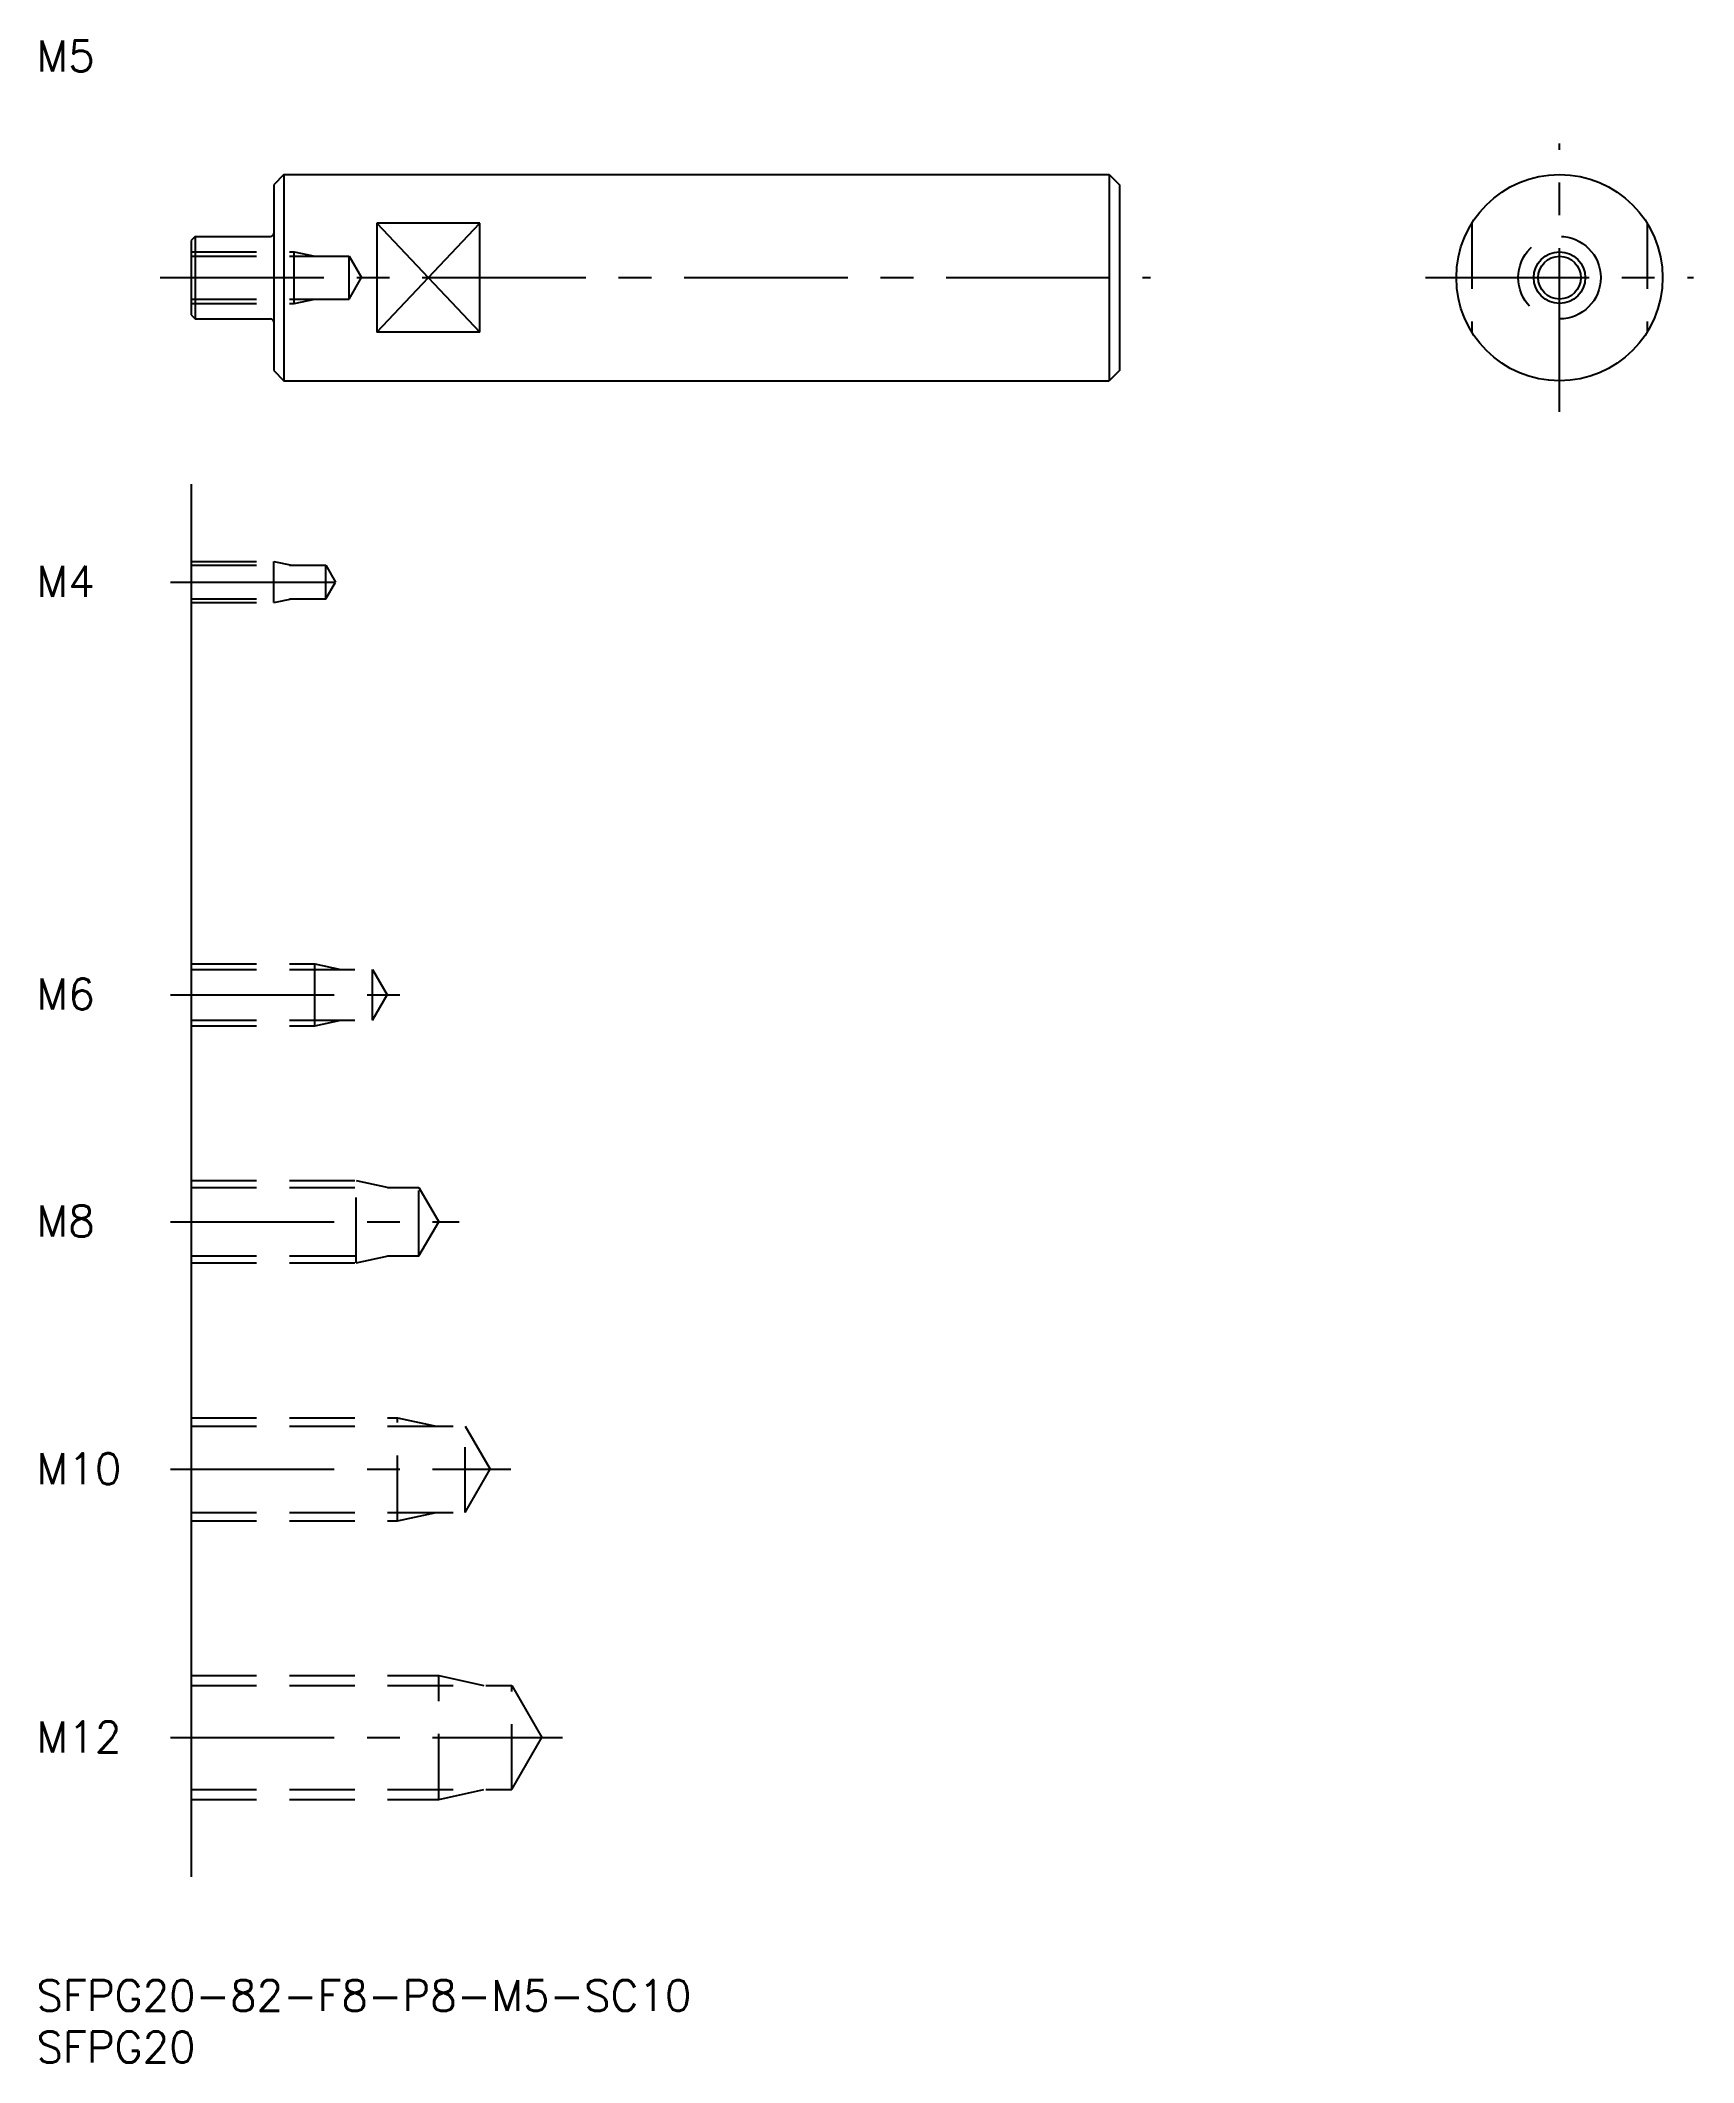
# Model space of a CAD drawing. Extents: x 0 to 161, y -8 to 188.
import ezdxf

# ---------------------------------------------------------------- set-up
doc = ezdxf.new("R2010")
doc.units = 0
doc.header["$LTSCALE"] = 0.5
doc.linetypes.add('CENTER', pattern=[50.8, 31.75, -6.35, 6.35, -6.35])
doc.linetypes.add('DASHED', pattern=[19.05, 12.7, -6.35])
for name, color, linetype in [('MSM_CENTER', 1, 'CENTER'), ('MSM_CONTINUOUS', 7, 'CONTINUOUS'), ('MSM_DASHED', 4, 'DASHED'), ('MSM_NARROW', 5, 'CONTINUOUS'), ('MSM_PART_NUMBER', 7, 'CONTINUOUS')]:
    doc.layers.add(name, color=color, linetype=linetype)
doc.styles.get("Standard").update_dxf_attribs({"font": 'txt.shx', "height": 3, "bigfont": 'bigfont.shx'})

# ---------------------------------------------------------------- blocks, each defined once
blk = doc.blocks.new('*U4')
at = {"layer": 'MSM_PART_NUMBER'}
blk.add_text('SFPG20-82-F8-P8-M5-SC10', height=3, dxfattribs=at).set_placement((0, -3))
blk = doc.blocks.new('*U5')
at = {"layer": 'MSM_PART_NUMBER'}
blk.add_text('SFPG20', height=3, dxfattribs=at).set_placement((0, -8))
blk = doc.blocks.new('*U6')
at = {"layer": 'MSM_PART_NUMBER'}
blk.add_text('M12', height=3, dxfattribs=at).set_placement((0, 22.06))
blk = doc.blocks.new('*U7')
at = {"layer": 'MSM_PART_NUMBER'}
blk.add_text('M10', height=3, dxfattribs=at).set_placement((0, 48.06))
blk = doc.blocks.new('*U8')
at = {"layer": 'MSM_PART_NUMBER'}
blk.add_text('M8', height=3, dxfattribs=at).set_placement((0, 72.06))
blk = doc.blocks.new('*U9')
at = {"layer": 'MSM_PART_NUMBER'}
blk.add_text('M6', height=3, dxfattribs=at).set_placement((0, 94.06))
blk = doc.blocks.new('*U10')
at = {"layer": 'MSM_PART_NUMBER'}
blk.add_text('M5', height=3, dxfattribs=at).set_placement((0, 184.99))
blk = doc.blocks.new('*U11')
at = {"layer": 'MSM_PART_NUMBER'}
blk.add_text('M4', height=3, dxfattribs=at).set_placement((0, 134.06))

msp = doc.modelspace()

# ---------------------------------------------------------------- linework, layer by layer
at = {"layer": 'MSM_CENTER'}
for p, q in [((147.67, 152), (147.67, 178)), ((12, 165), (108, 165)), ((134.67, 165), (160.67, 165)), ((13, 135.5), (31, 135.5)), ((13, 95.5), (36, 95.5)), ((13, 73.5), (41, 73.5)), ((13, 49.5), (46, 49.5)), ((13, 23.5), (51, 23.5))]:
    msp.add_line(p, q, dxfattribs=at)
at = {"layer": 'MSM_CONTINUOUS'}
for p, q in [((24, 175), (23, 174)), ((24, 175), (104, 175)), ((24, 175), (24, 155)), ((104, 175), (105, 174)), ((104, 175), (104, 155)), ((23, 174), (23, 156)), ((105, 174), (105, 156)), ((15.4, 169), (15, 168.6)), ((15, 168.6), (15, 161.4)), ((15.4, 169), (15.4, 161)), ((15.4, 169), (22.7, 169)), ((33, 170.27), (33, 159.73)), ((43, 170.27), (33, 170.27)), ((43, 159.73), (43, 170.27)), ((15, 161.4), (15.4, 161)), ((15.4, 161), (22.7, 161)), ((43, 159.73), (33, 159.73)), ((23, 156), (24, 155)), ((24, 155), (104, 155)), ((105, 156), (104, 155)), ((15, 145), (15, 10))]:
    msp.add_line(p, q, dxfattribs=at)
for radius in [10, 2.07]:
    msp.add_circle((147.67, 165), radius, dxfattribs=at)
for centre, start, end in [((22.7, 169.3), 270, 0), ((22.7, 160.7), 0, 90)]:
    msp.add_arc(centre, 0.3, start, end, dxfattribs=at)
at = {"layer": 'MSM_DASHED'}
for p, q in [((139.17, 170.27), (139.17, 159.73)), ((156.17, 170.27), (156.17, 159.73)), ((15, 167.5), (25, 167.5)), ((15, 167.07), (30.31, 167.07)), ((25, 162.5), (25, 167.5)), ((25, 167.5), (27, 167.07)), ((30.31, 162.93), (30.31, 167.07)), ((30.31, 167.07), (31.5, 165)), ((30.31, 162.93), (31.5, 165)), ((15, 162.93), (30.31, 162.93)), ((25, 162.5), (27, 162.93)), ((15, 162.5), (25, 162.5)), ((15, 137.5), (23, 137.5)), ((23, 133.5), (23, 137.5)), ((23, 137.5), (24.75, 137.12)), ((15, 137.12), (28.06, 137.12)), ((28.06, 133.88), (28.06, 137.12)), ((28.06, 137.12), (29, 135.5)), ((28.06, 133.88), (29, 135.5)), ((15, 133.88), (28.06, 133.88)), ((15, 133.5), (23, 133.5)), ((23, 133.5), (24.75, 133.88)), ((15, 98.5), (27, 98.5)), ((27, 92.5), (27, 98.5)), ((27, 98.5), (29.5, 97.96)), ((15, 97.96), (32.58, 97.96)), ((32.58, 93.04), (32.58, 97.96)), ((32.58, 97.96), (34, 95.5)), ((32.58, 93.04), (34, 95.5)), ((15, 93.04), (32.58, 93.04)), ((15, 92.5), (27, 92.5)), ((27, 92.5), (29.5, 93.04)), ((15, 77.5), (31, 77.5)), ((15, 76.82), (37.08, 76.82)), ((31, 69.5), (31, 77.5)), ((31, 77.5), (34.12, 76.82)), ((37.08, 70.18), (37.08, 76.82)), ((37.08, 76.82), (39, 73.5)), ((37.08, 70.18), (39, 73.5)), ((15, 70.18), (37.08, 70.18)), ((15, 69.5), (31, 69.5)), ((31, 69.5), (34.12, 70.18)), ((15, 54.5), (35, 54.5)), ((15, 53.69), (41.58, 53.69)), ((35, 44.5), (35, 54.5)), ((35, 54.5), (38.75, 53.69)), ((41.58, 45.31), (41.58, 53.69)), ((41.58, 53.69), (44, 49.5)), ((41.58, 45.31), (44, 49.5)), ((15, 45.31), (41.58, 45.31)), ((35, 44.5), (38.75, 45.31)), ((15, 44.5), (35, 44.5)), ((15, 29.5), (39, 29.5)), ((39, 17.5), (39, 29.5)), ((39, 29.5), (43.37, 28.55)), ((15, 28.55), (46.08, 28.55)), ((46.08, 18.45), (46.08, 28.55)), ((46.08, 28.55), (49, 23.5)), ((46.08, 18.45), (49, 23.5)), ((15, 18.45), (46.08, 18.45)), ((39, 17.5), (43.37, 18.45)), ((15, 17.5), (39, 17.5))]:
    msp.add_line(p, q, dxfattribs=at)
msp.add_circle((147.67, 165), 4, dxfattribs=at)
at = {"layer": 'MSM_NARROW'}
for p, q in [((33, 159.73), (43, 170.27)), ((33, 170.27), (43, 159.73))]:
    msp.add_line(p, q, dxfattribs=at)
msp.add_circle((147.67, 165), 2.5, dxfattribs=at)

# ---------------------------------------------------------------- block references
at = {"layer": 'MSM_CONTINUOUS'}
for name in ['*U10', '*U11', '*U9', '*U8', '*U7', '*U6', '*U4', '*U5']:
    msp.add_blockref(name, (0, 0), dxfattribs=at)

doc.saveas('drawing.dxf')
